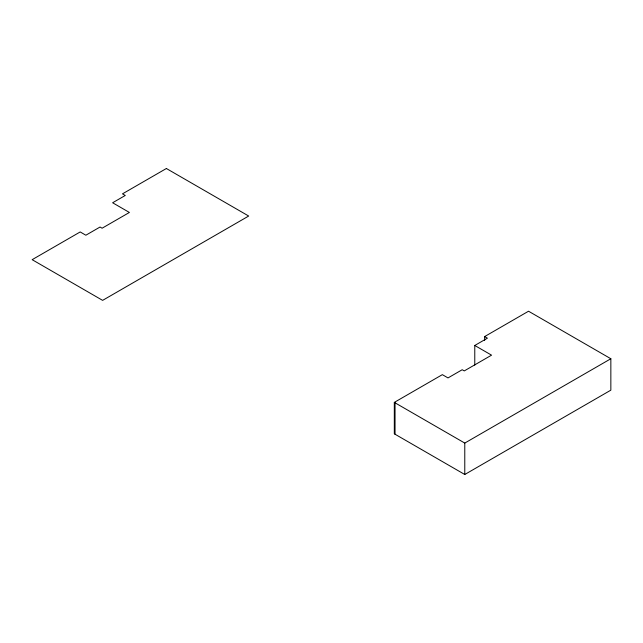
<?xml version="1.0" encoding="UTF-8"?>
<svg xmlns="http://www.w3.org/2000/svg" width="643" height="643" viewBox="0 0 643 643"><rect width="100%" height="100%" fill="white"/><g stroke="black" fill="none" stroke-linecap="round" stroke-linejoin="round"><path stroke-width="0.96" d="M484.637 340.493L484.637 336.57L528.538 311.22L610.85 358.746L610.85 390.156L464.776 474.494L394.312 433.808L394.312 402.389L442.344 374.652L448.01 377.923L462.213 369.725L464.27 370.915L491.557 355.161L474.775 345.476L474.775 365.111M474.775 345.476L487.418 338.178L484.637 336.57M394.312 402.389L464.776 443.075L610.85 358.746M464.776 443.075L464.776 474.494M395.043 402.815L395.043 434.226M166.376 168.506L122.475 193.856L125.264 195.464L112.621 202.762L129.396 212.455L102.108 228.209L100.051 227.019L85.857 235.217L80.19 231.946L32.15 259.676L102.623 300.369L248.688 216.032L166.376 168.506"/></g></svg>
